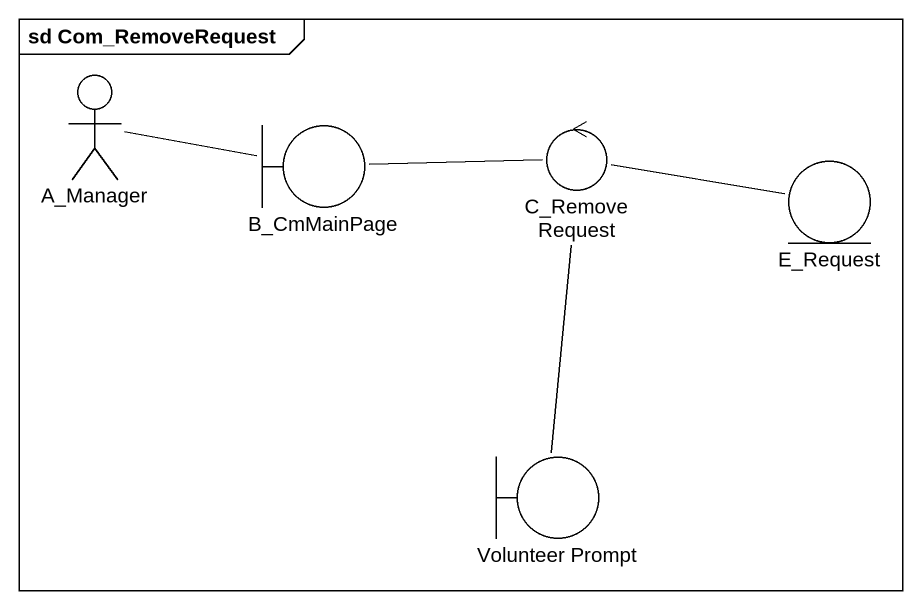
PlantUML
@startuml
mainframe sd Com_RemoveRequest
actor A_Manager
boundary B_CmMainPage
control C_RemoveRequest
entity E_Request
boundary "Volunteer Prompt" as Volunteer_Prompt
A_Manager -right- B_CmMainPage
B_CmMainPage -right- C_RemoveRequest
C_RemoveRequest -right- E_Request
Volunteer_Prompt -up- C_RemoveRequest
@enduml
